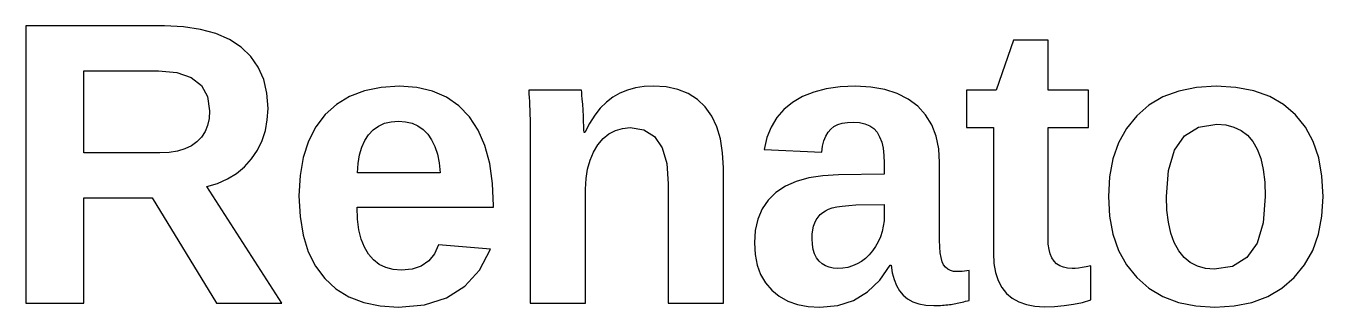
# Model space of a CAD drawing. Header units: metres. Extents: x 18 to 589, y 31 to 387.
# Drawn here: x 174.36 to 210.11, y 59.57 to 67.32 of the extents above; entities that cross this region are included whole.
import ezdxf

# ---------------------------------------------------------------- set-up
doc = ezdxf.new("R2010")
doc.units = ezdxf.units.M

msp = doc.modelspace()

# ---------------------------------------------------------------- linework, layer by layer
for p, q in [((178.175, 67.3218), (174.356, 67.3218)), ((174.356, 67.3218), (174.356, 59.678)), ((178.697, 67.2983), (178.175, 67.3218)), ((179.169, 67.2276), (178.697, 67.2983)), ((179.591, 67.1099), (179.169, 67.2276)), ((179.963, 66.9451), (179.591, 67.1099)), ((180.285, 66.7332), (179.963, 66.9451)), ((201.578, 66.9258), (201.101, 65.5478)), ((202.533, 66.9258), (201.578, 66.9258)), ((202.533, 65.5478), (202.533, 66.9258)), ((180.553, 66.4772), (180.285, 66.7332)), ((180.761, 66.1803), (180.553, 66.4772)), ((180.91, 65.8423), (180.761, 66.1803)), ((175.956, 63.8227), (175.956, 66.0795)), ((175.956, 66.0795), (178.007, 66.0795)), ((178.007, 66.0795), (178.515, 66.0355)), ((178.515, 66.0355), (178.91, 65.9033)), ((178.91, 65.9033), (179.192, 65.683)), ((180.999, 65.4633), (180.91, 65.8423)), ((179.192, 65.683), (179.361, 65.3747)), ((181.029, 65.0434), (180.999, 65.4633)), ((183.687, 65.5313), (183.278, 65.3751)), ((184.144, 65.6251), (183.687, 65.5313)), ((184.649, 65.6563), (184.144, 65.6251)), ((185.131, 65.6228), (184.649, 65.6563)), ((185.565, 65.5222), (185.131, 65.6228)), ((185.951, 65.3546), (185.565, 65.5222)), ((189.67, 65.5478), (188.216, 65.5478)), ((188.216, 65.5478), (188.222, 65.4498)), ((188.222, 65.4498), (188.228, 65.3469)), ((189.676, 65.4928), (189.67, 65.5478)), ((189.684, 65.4103), (189.676, 65.4928)), ((190.731, 65.4673), (190.538, 65.3579)), ((190.939, 65.5524), (190.731, 65.4673)), ((191.162, 65.6131), (190.939, 65.5524)), ((191.399, 65.6496), (191.162, 65.6131)), ((191.65, 65.6617), (191.399, 65.6496)), ((192.006, 65.6387), (191.65, 65.6617)), ((192.327, 65.5697), (192.006, 65.6387)), ((192.613, 65.4547), (192.327, 65.5697)), ((192.865, 65.2937), (192.613, 65.4547)), ((196.071, 65.4971), (195.76, 65.3733)), ((196.418, 65.5856), (196.071, 65.4971)), ((196.803, 65.6386), (196.418, 65.5856)), ((197.225, 65.6563), (196.803, 65.6386)), ((197.65, 65.6344), (197.225, 65.6563)), ((198.033, 65.5686), (197.65, 65.6344)), ((198.376, 65.4591), (198.033, 65.5686)), ((198.678, 65.3056), (198.376, 65.4591)), ((201.101, 65.5478), (200.282, 65.5478)), ((200.282, 65.5478), (200.282, 64.5171)), ((203.645, 65.5478), (202.533, 65.5478)), ((203.645, 64.5171), (203.645, 65.5478)), ((206.137, 65.5265), (205.699, 65.3643)), ((206.624, 65.6239), (206.137, 65.5265)), ((207.161, 65.6563), (206.624, 65.6239)), ((207.709, 65.625), (207.161, 65.6563)), ((208.202, 65.5309), (207.709, 65.625)), ((208.641, 65.3741), (208.202, 65.5309)), ((179.361, 65.3747), (179.417, 64.9782)), ((182.917, 65.1563), (182.604, 64.8751)), ((183.278, 65.3751), (182.917, 65.1563)), ((186.29, 65.1199), (185.951, 65.3546)), ((186.581, 64.8181), (186.29, 65.1199)), ((188.228, 65.3469), (188.234, 65.2389)), ((188.234, 65.2389), (188.24, 65.1259)), ((188.24, 65.1259), (188.245, 65.008)), ((189.693, 65.3001), (189.684, 65.4103)), ((189.703, 65.1624), (189.693, 65.3001)), ((189.713, 64.9972), (189.703, 65.1624)), ((190.357, 65.2216), (190.189, 65.0559)), ((190.538, 65.3579), (190.357, 65.2216)), ((193.082, 65.0867), (192.865, 65.2937)), ((193.262, 64.8354), (193.082, 65.0867)), ((195.487, 65.2141), (195.251, 65.0207)), ((195.76, 65.3733), (195.487, 65.2141)), ((198.94, 65.1084), (198.678, 65.3056)), ((199.156, 64.8708), (198.94, 65.1084)), ((205.312, 65.1372), (204.974, 64.8453)), ((205.699, 65.3643), (205.312, 65.1372)), ((209.025, 65.1546), (208.641, 65.3741)), ((209.355, 64.8724), (209.025, 65.1546)), ((179.404, 64.7688), (179.362, 64.5789)), ((179.417, 64.9782), (179.404, 64.7688)), ((180.956, 64.4361), (181.01, 64.731)), ((181.01, 64.731), (181.029, 65.0434)), ((182.604, 64.8751), (182.344, 64.5357)), ((186.821, 64.4517), (186.581, 64.8181)), ((188.245, 65.008), (188.25, 64.8807)), ((188.25, 64.8807), (188.254, 64.7398)), ((188.254, 64.7398), (188.257, 64.5852)), ((189.723, 64.8293), (189.713, 64.9972)), ((189.73, 64.6839), (189.723, 64.8293)), ((190.034, 64.8606), (189.892, 64.6358)), ((190.189, 65.0559), (190.034, 64.8606)), ((193.401, 64.5416), (193.262, 64.8354)), ((195.055, 64.7941), (194.898, 64.5342)), ((195.251, 65.0207), (195.055, 64.7941)), ((199.325, 64.5963), (199.156, 64.8708)), ((204.974, 64.8453), (204.693, 64.4967)), ((209.628, 64.5314), (209.355, 64.8724)), ((179.292, 64.4086), (179.195, 64.2578)), ((179.362, 64.5789), (179.292, 64.4086)), ((180.865, 64.1589), (180.956, 64.4361)), ((182.344, 64.5357), (182.142, 64.1425)), ((183.8, 64.3217), (183.926, 64.4565)), ((183.926, 64.4565), (184.072, 64.5614)), ((184.072, 64.5614), (184.238, 64.6362)), ((184.238, 64.6362), (184.423, 64.6812)), ((184.423, 64.6812), (184.628, 64.6962)), ((184.628, 64.6962), (184.821, 64.6819)), ((184.821, 64.6819), (184.998, 64.6393)), ((184.998, 64.6393), (185.159, 64.5682)), ((185.159, 64.5682), (185.303, 64.4687)), ((185.303, 64.4687), (185.431, 64.3408)), ((187.008, 64.0231), (186.821, 64.4517)), ((188.257, 64.5852), (188.258, 64.417)), ((188.258, 64.417), (188.259, 64.235)), ((189.736, 64.5607), (189.73, 64.6839)), ((189.739, 64.4599), (189.736, 64.5607)), ((189.74, 64.3814), (189.739, 64.4599)), ((189.762, 64.3814), (189.74, 64.3814)), ((189.892, 64.6358), (189.762, 64.3814)), ((190.428, 64.3462), (190.607, 64.4411)), ((190.607, 64.4411), (190.802, 64.4981)), ((190.802, 64.4981), (191.015, 64.5171)), ((191.015, 64.5171), (191.392, 64.4553)), ((191.392, 64.4553), (191.685, 64.2697)), ((193.501, 64.2052), (193.401, 64.5416)), ((194.898, 64.5342), (194.781, 64.2412)), ((196.404, 64.282), (196.466, 64.3893)), ((196.466, 64.3893), (196.539, 64.4764)), ((196.539, 64.4764), (196.627, 64.5457)), ((196.627, 64.5457), (196.733, 64.5997)), ((196.733, 64.5997), (196.858, 64.6382)), ((196.858, 64.6382), (197, 64.6613)), ((197, 64.6613), (197.16, 64.669)), ((197.16, 64.669), (197.332, 64.6579)), ((197.332, 64.6579), (197.484, 64.6243)), ((197.484, 64.6243), (197.615, 64.5684)), ((197.615, 64.5684), (197.726, 64.4902)), ((197.726, 64.4902), (197.817, 64.3896)), ((197.817, 64.3896), (197.889, 64.266)), ((199.445, 64.2849), (199.325, 64.5963)), ((200.282, 64.5171), (201.025, 64.5171)), ((201.025, 64.5171), (201.025, 61.0559)), ((202.533, 61.4682), (202.533, 64.5171)), ((202.533, 64.5171), (203.645, 64.5171)), ((204.693, 64.4967), (204.475, 64.0997)), ((206.294, 64.2908), (206.683, 64.5297)), ((206.683, 64.5297), (207.182, 64.6093)), ((207.182, 64.6093), (207.431, 64.5905)), ((207.431, 64.5905), (207.654, 64.5338)), ((207.654, 64.5338), (207.852, 64.4394)), ((207.852, 64.4394), (208.026, 64.3073)), ((209.839, 64.1355), (209.628, 64.5314)), ((178.918, 64.0171), (178.74, 63.9321)), ((179.07, 64.1265), (178.918, 64.0171)), ((179.195, 64.2578), (179.07, 64.1265)), ((180.737, 63.8993), (180.865, 64.1589)), ((182.142, 64.1425), (181.998, 63.6955)), ((183.612, 63.9746), (183.695, 64.1601)), ((183.695, 64.1601), (183.8, 64.3217)), ((185.431, 64.3408), (185.54, 64.1844)), ((185.54, 64.1844), (185.629, 63.9996)), ((187.141, 63.5321), (187.008, 64.0231)), ((188.259, 64.235), (188.259, 59.678)), ((190.001, 63.8418), (190.123, 64.0424)), ((190.123, 64.0424), (190.267, 64.2133)), ((190.267, 64.2133), (190.428, 64.3462)), ((191.685, 64.2697), (191.894, 63.9605)), ((193.561, 63.8264), (193.501, 64.2052)), ((194.781, 64.2412), (194.703, 63.9149)), ((196.292, 63.8389), (196.318, 64.0068)), ((196.318, 64.0068), (196.355, 64.1545)), ((196.355, 64.1545), (196.404, 64.282)), ((197.889, 64.266), (197.945, 64.1188)), ((197.945, 64.1188), (197.985, 63.9479)), ((199.518, 63.9366), (199.445, 64.2849)), ((204.475, 64.0997), (204.318, 63.6543)), ((206.016, 63.8926), (206.294, 64.2908)), ((208.026, 64.3073), (208.175, 64.1373)), ((208.175, 64.1373), (208.298, 63.9255)), ((209.991, 63.6847), (209.839, 64.1355)), ((178.05, 63.8227), (175.956, 63.8227)), ((178.306, 63.8349), (178.05, 63.8227)), ((178.536, 63.8713), (178.306, 63.8349)), ((178.74, 63.9321), (178.536, 63.8713)), ((180.378, 63.4399), (180.573, 63.6572)), ((180.573, 63.6572), (180.737, 63.8993)), ((181.998, 63.6955), (181.912, 63.1947)), ((183.511, 63.5319), (183.551, 63.7652)), ((183.551, 63.7652), (183.612, 63.9746)), ((185.629, 63.9996), (185.697, 63.7865)), ((185.697, 63.7865), (185.745, 63.5448)), ((189.906, 63.6197), (190.001, 63.8418)), ((191.894, 63.9605), (192.02, 63.5276)), ((193.581, 63.405), (193.561, 63.8264)), ((194.703, 63.9149), (196.292, 63.8389)), ((197.985, 63.9479), (198.009, 63.7534)), ((198.009, 63.7534), (198.017, 63.5352)), ((199.542, 63.5514), (199.518, 63.9366)), ((204.318, 63.6543), (204.225, 63.1605)), ((205.849, 63.3351), (206.016, 63.8926)), ((208.298, 63.9255), (208.394, 63.6677)), ((208.394, 63.6677), (208.462, 63.3639)), ((210.082, 63.1789), (209.991, 63.6847)), ((180.157, 63.2545), (180.378, 63.4399)), ((183.494, 63.2748), (183.511, 63.5319)), ((185.745, 63.5448), (185.772, 63.2748)), ((187.221, 62.9789), (187.141, 63.5321)), ((189.797, 63.111), (189.838, 63.3761)), ((189.838, 63.3761), (189.906, 63.6197)), ((192.02, 63.5276), (192.062, 62.9709)), ((193.581, 59.678), (193.581, 63.405)), ((198.017, 63.5352), (198.017, 63.2368)), ((199.542, 61.414), (199.542, 63.5514)), ((205.794, 62.6183), (205.849, 63.3351)), ((208.462, 63.3639), (208.503, 63.0141)), ((179.341, 62.8896), (179.639, 62.9793)), ((179.639, 62.9793), (179.911, 63.101)), ((179.911, 63.101), (180.157, 63.2545)), ((181.912, 63.1947), (181.883, 62.6401)), ((185.772, 63.2748), (183.494, 63.2748)), ((187.248, 62.3633), (187.221, 62.9789)), ((189.784, 62.8245), (189.797, 63.111)), ((192.062, 62.9709), (192.062, 59.678)), ((195.592, 63.0341), (195.29, 62.8991)), ((195.936, 63.1318), (195.592, 63.0341)), ((196.323, 63.1921), (195.936, 63.1318)), ((196.753, 63.2151), (196.323, 63.1921)), ((198.017, 63.2368), (196.753, 63.2151)), ((204.225, 63.1605), (204.193, 62.6183)), ((208.503, 63.0141), (208.517, 62.6183)), ((210.112, 62.6183), (210.082, 63.1789)), ((175.956, 62.5804), (177.833, 62.5804)), ((175.956, 59.678), (175.956, 62.5804)), ((177.833, 62.5804), (179.607, 59.678)), ((181.408, 59.678), (179.341, 62.8896)), ((181.883, 62.6401), (181.911, 62.0677)), ((189.784, 59.678), (189.784, 62.8245)), ((195.031, 62.7268), (194.817, 62.5185)), ((195.29, 62.8991), (195.031, 62.7268)), ((204.193, 62.6183), (204.225, 62.0741)), ((205.807, 62.2443), (205.794, 62.6183)), ((208.517, 62.6183), (208.461, 61.8957)), ((210.08, 62.0723), (210.112, 62.6183)), ((183.496, 61.9939), (183.483, 62.32)), ((183.483, 62.32), (187.248, 62.32)), ((187.248, 62.32), (187.248, 62.3633)), ((194.651, 62.2755), (194.532, 61.9977)), ((194.817, 62.5185), (194.651, 62.2755)), ((196.321, 62.1764), (196.397, 62.2264)), ((196.397, 62.2264), (196.482, 62.2684)), ((196.482, 62.2684), (196.583, 62.3034)), ((196.583, 62.3034), (196.709, 62.3326)), ((196.709, 62.3326), (196.86, 62.356)), ((196.86, 62.356), (197.036, 62.3734)), ((197.036, 62.3734), (197.236, 62.385)), ((197.236, 62.385), (198.017, 62.3959)), ((198.017, 62.3959), (198.017, 62.0975)), ((205.848, 61.9079), (205.807, 62.2443)), ((181.911, 62.0677), (181.996, 61.5529)), ((183.534, 61.7015), (183.496, 61.9939)), ((194.532, 61.9977), (194.461, 61.6853)), ((196.068, 61.8011), (196.101, 61.8948)), ((196.101, 61.8948), (196.143, 61.9781)), ((196.143, 61.9781), (196.194, 62.0523)), ((196.194, 62.0523), (196.253, 62.1184)), ((196.253, 62.1184), (196.321, 62.1764)), ((198.011, 61.9451), (197.99, 61.7959)), ((198.017, 62.0975), (198.011, 61.9451)), ((204.225, 62.0741), (204.318, 61.5785)), ((205.916, 61.6089), (205.848, 61.9079)), ((208.461, 61.8957), (208.292, 61.3337)), ((209.985, 61.5754), (210.08, 62.0723)), ((181.996, 61.5529), (182.139, 61.0956)), ((183.597, 61.4427), (183.534, 61.7015)), ((194.461, 61.6853), (194.437, 61.3381)), ((196.026, 61.4574), (196.031, 61.5824)), ((196.031, 61.5824), (196.045, 61.6969)), ((196.045, 61.6969), (196.068, 61.8011)), ((197.91, 61.5073), (197.849, 61.3679)), ((197.957, 61.65), (197.91, 61.5073)), ((197.99, 61.7959), (197.957, 61.65)), ((204.318, 61.5785), (204.475, 61.1315)), ((206.011, 61.3476), (205.916, 61.6089)), ((209.827, 61.1279), (209.985, 61.5754)), ((183.686, 61.2176), (183.597, 61.4427)), ((183.8, 61.0261), (183.686, 61.2176)), ((185.724, 61.2892), (185.615, 61.0373)), ((187.161, 61.1645), (185.724, 61.2892)), ((186.86, 60.5903), (187.161, 61.1645)), ((194.437, 61.3381), (194.456, 61.0168)), ((196.034, 61.2989), (196.026, 61.4574)), ((196.057, 61.1575), (196.034, 61.2989)), ((196.096, 61.0333), (196.057, 61.1575)), ((197.777, 61.2361), (197.694, 61.1162)), ((197.849, 61.3679), (197.777, 61.2361)), ((199.546, 61.2288), (199.542, 61.414)), ((199.56, 61.0681), (199.546, 61.2288)), ((202.539, 61.3058), (202.533, 61.4682)), ((202.559, 61.1614), (202.539, 61.3058)), ((202.592, 61.035), (202.559, 61.1614)), ((206.133, 61.1237), (206.011, 61.3476)), ((208.292, 61.3337), (208.011, 60.9323)), ((182.139, 61.0956), (182.337, 60.6957)), ((183.938, 60.8689), (183.8, 61.0261)), ((184.097, 60.7466), (183.938, 60.8689)), ((185.459, 60.8413), (185.255, 60.7014)), ((185.615, 61.0373), (185.459, 60.8413)), ((194.456, 61.0168), (194.513, 60.7257)), ((196.15, 60.9262), (196.096, 61.0333)), ((196.219, 60.8362), (196.15, 60.9262)), ((196.301, 60.763), (196.219, 60.8362)), ((197.385, 60.8281), (197.265, 60.7578)), ((197.498, 60.9122), (197.385, 60.8281)), ((197.601, 61.0082), (197.498, 60.9122)), ((197.694, 61.1162), (197.601, 61.0082)), ((199.582, 60.9319), (199.56, 61.0681)), ((199.613, 60.8203), (199.582, 60.9319)), ((199.653, 60.7331), (199.613, 60.8203)), ((201.025, 61.0559), (201.039, 60.7737)), ((202.637, 60.9266), (202.592, 61.035)), ((202.696, 60.8362), (202.637, 60.9266)), ((202.768, 60.763), (202.696, 60.8362)), ((204.475, 61.1315), (204.693, 60.7331)), ((206.28, 60.9392), (206.133, 61.1237)), ((206.452, 60.7957), (206.28, 60.9392)), ((206.648, 60.6931), (206.452, 60.7957)), ((208.011, 60.9323), (207.618, 60.6914)), ((209.605, 60.7296), (209.827, 61.1279)), ((182.337, 60.6957), (182.593, 60.3534)), ((184.278, 60.6593), (184.097, 60.7466)), ((184.48, 60.6069), (184.278, 60.6593)), ((184.704, 60.5894), (184.48, 60.6069)), ((185.003, 60.6174), (184.704, 60.5894)), ((185.255, 60.7014), (185.003, 60.6174)), ((186.456, 60.1437), (186.86, 60.5903)), ((194.513, 60.7257), (194.609, 60.4647)), ((194.609, 60.4647), (194.742, 60.234)), ((196.393, 60.706), (196.301, 60.763)), ((196.496, 60.6653), (196.393, 60.706)), ((196.609, 60.6409), (196.496, 60.6653)), ((196.732, 60.6328), (196.609, 60.6409)), ((196.872, 60.6406), (196.732, 60.6328)), ((197.008, 60.664), (196.872, 60.6406)), ((197.139, 60.7031), (197.008, 60.664)), ((197.265, 60.7578), (197.139, 60.7031)), ((197.893, 60.309), (198.175, 60.725)), ((198.175, 60.725), (198.207, 60.725)), ((198.207, 60.725), (198.238, 60.5165)), ((198.238, 60.5165), (198.286, 60.3292)), ((199.703, 60.6657), (199.653, 60.7331)), ((199.766, 60.6133), (199.703, 60.6657)), ((199.84, 60.5759), (199.766, 60.6133)), ((199.926, 60.5535), (199.84, 60.5759)), ((200.025, 60.546), (199.926, 60.5535)), ((200.094, 60.5473), (200.025, 60.546)), ((200.162, 60.5512), (200.094, 60.5473)), ((200.229, 60.5577), (200.162, 60.5512)), ((200.295, 60.5668), (200.229, 60.5577)), ((200.361, 60.5786), (200.295, 60.5668)), ((200.361, 59.7539), (200.361, 60.5786)), ((201.039, 60.7737), (201.083, 60.5217)), ((201.083, 60.5217), (201.156, 60.2998)), ((202.855, 60.706), (202.768, 60.763)), ((202.955, 60.6653), (202.855, 60.706)), ((203.071, 60.6409), (202.955, 60.6653)), ((203.2, 60.6328), (203.071, 60.6409)), ((203.278, 60.6358), (203.2, 60.6328)), ((203.368, 60.6449), (203.278, 60.6358)), ((203.47, 60.6601), (203.368, 60.6449)), ((203.584, 60.6814), (203.47, 60.6601)), ((203.71, 60.7087), (203.584, 60.6814)), ((203.71, 59.7648), (203.71, 60.7087)), ((204.693, 60.7331), (204.974, 60.3833)), ((206.868, 60.6316), (206.648, 60.6931)), ((207.112, 60.6111), (206.868, 60.6316)), ((207.618, 60.6914), (207.112, 60.6111)), ((209.32, 60.3805), (209.605, 60.7296)), ((182.593, 60.3534), (182.902, 60.0712)), ((182.902, 60.0712), (183.26, 59.8517)), ((185.95, 59.8247), (186.456, 60.1437)), ((194.742, 60.234), (194.914, 60.0333)), ((197.558, 59.9855), (197.893, 60.309)), ((198.286, 60.3292), (198.351, 60.1632)), ((198.351, 60.1632), (198.435, 60.0184)), ((201.156, 60.2998), (201.257, 60.108)), ((201.257, 60.108), (201.388, 59.9465)), ((204.974, 60.3833), (205.311, 60.0903)), ((205.311, 60.0903), (205.694, 59.8625)), ((208.589, 59.8615), (208.979, 60.0886)), ((208.979, 60.0886), (209.32, 60.3805)), ((183.26, 59.8517), (183.667, 59.6949)), ((185.34, 59.6333), (185.95, 59.8247)), ((194.914, 60.0333), (195.12, 59.8664)), ((195.12, 59.8664), (195.356, 59.7365)), ((195.356, 59.7365), (195.622, 59.6437)), ((196.734, 59.6157), (197.172, 59.7544)), ((197.172, 59.7544), (197.558, 59.9855)), ((198.435, 60.0184), (198.535, 59.8949)), ((198.535, 59.8949), (198.657, 59.7934)), ((198.657, 59.7934), (198.803, 59.7144)), ((198.803, 59.7144), (198.973, 59.658)), ((200.161, 59.7053), (200.208, 59.7168)), ((200.208, 59.7168), (200.257, 59.7288)), ((200.257, 59.7288), (200.308, 59.7411)), ((200.308, 59.7411), (200.361, 59.7539)), ((201.388, 59.9465), (201.546, 59.8147)), ((201.546, 59.8147), (201.729, 59.7121)), ((203.478, 59.6984), (203.71, 59.7648)), ((205.694, 59.8625), (206.125, 59.6997)), ((208.151, 59.6993), (208.589, 59.8615)), ((174.356, 59.678), (175.956, 59.678)), ((179.607, 59.678), (181.408, 59.678)), ((183.667, 59.6949), (184.123, 59.6009)), ((184.123, 59.6009), (184.628, 59.5695)), ((184.628, 59.5695), (185.34, 59.6333)), ((188.259, 59.678), (189.784, 59.678)), ((192.062, 59.678), (193.581, 59.678)), ((195.622, 59.6437), (195.918, 59.5881)), ((195.918, 59.5881), (196.243, 59.5695)), ((196.243, 59.5695), (196.734, 59.6157)), ((198.973, 59.658), (199.166, 59.6242)), ((199.166, 59.6242), (199.384, 59.6129)), ((199.384, 59.6129), (199.448, 59.6133)), ((199.448, 59.6133), (199.508, 59.6146)), ((199.508, 59.6146), (199.565, 59.6168)), ((199.565, 59.6168), (199.619, 59.6198)), ((199.619, 59.6198), (199.669, 59.6238)), ((199.669, 59.6238), (199.718, 59.6283)), ((199.718, 59.6283), (199.765, 59.6333)), ((199.765, 59.6333), (199.811, 59.6387)), ((199.811, 59.6387), (199.856, 59.6446)), ((199.856, 59.6446), (199.9, 59.6509)), ((199.9, 59.6509), (199.943, 59.6578)), ((199.943, 59.6578), (199.987, 59.6656)), ((199.987, 59.6656), (200.03, 59.6743)), ((200.03, 59.6743), (200.073, 59.6838)), ((200.073, 59.6838), (200.117, 59.6942)), ((200.117, 59.6942), (200.161, 59.7053)), ((201.729, 59.7121), (201.936, 59.6389)), ((201.936, 59.6389), (202.168, 59.595)), ((202.168, 59.595), (202.424, 59.5803)), ((202.424, 59.5803), (202.707, 59.5877)), ((202.707, 59.5877), (202.976, 59.6098)), ((202.976, 59.6098), (203.234, 59.6467)), ((203.234, 59.6467), (203.478, 59.6984)), ((206.125, 59.6997), (206.603, 59.6021)), ((206.603, 59.6021), (207.128, 59.5695)), ((207.128, 59.5695), (207.664, 59.602)), ((207.664, 59.602), (208.151, 59.6993))]:
    msp.add_line(p, q)

doc.saveas('drawing.dxf')
